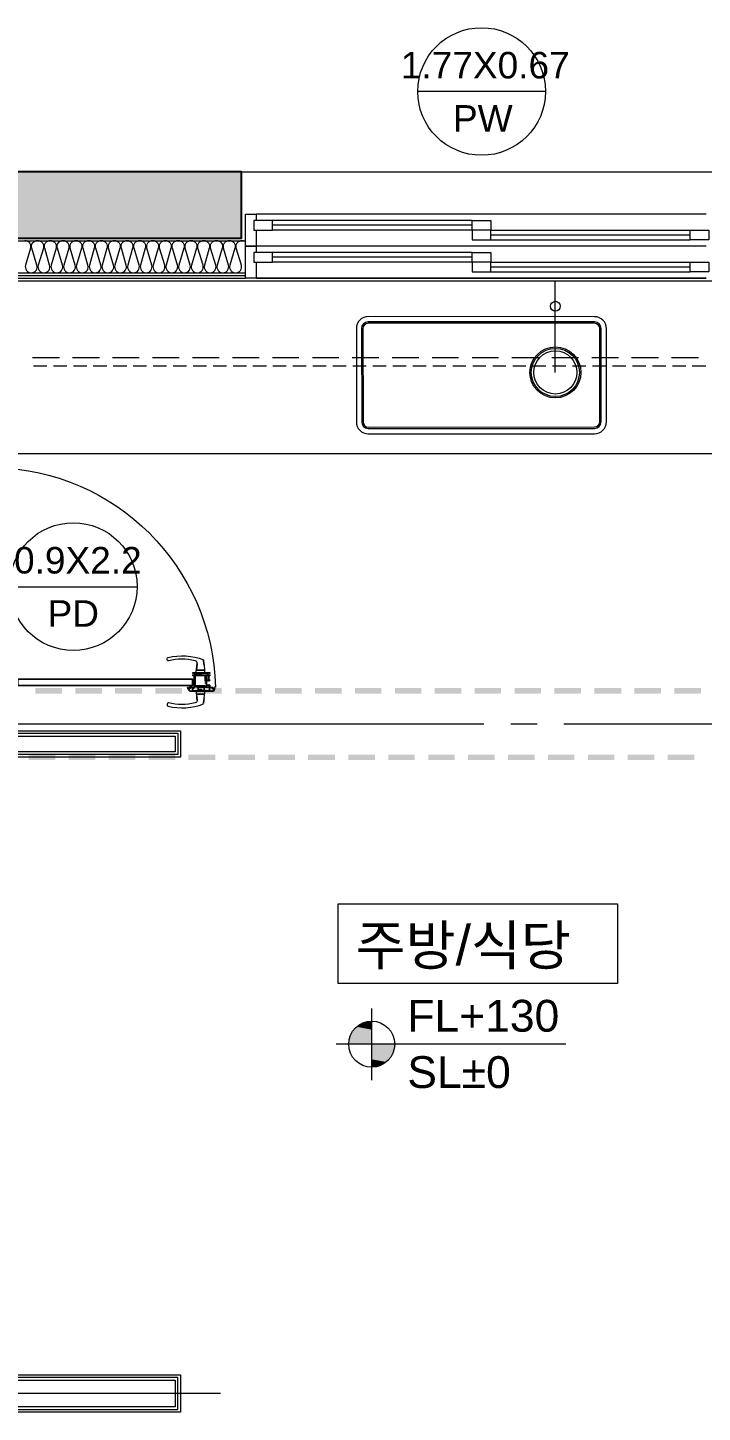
# Model space of a CAD drawing. Header units: millimetres. Extents: x 906 to 41302, y 848 to 28850.
# Drawn here: x 18540 to 21075, y 15041 to 20242 of the extents above; entities that cross this region are included whole.
import ezdxf

# ---------------------------------------------------------------- set-up
doc = ezdxf.new("R2010")
doc.units = ezdxf.units.MM
for name, color, linetype in [('PDF_A-ANNO-PONT', 7, 'Continuous'), ('PDF_A-FLOR-ROOM-IDEN', 7, 'Continuous'), ('PDF_A-WIN-IDEN', 7, 'Continuous'), ('PDF_X-단위세대$및$주동평면도$A-DOOR', 7, 'Continuous'), ('PDF_X-단위세대$및$주동평면도$A-FIN-INSL', 7, 'Continuous'), ('PDF_X-단위세대$및$주동평면도$A-FIN-INSL-HID', 7, 'Continuous'), ('PDF_X-단위세대$및$주동평면도$A-FLOR-FLIN-TYP', 7, 'Continuous'), ('PDF_X-단위세대$및$주동평면도$A-FLOR-FURN-FIX', 7, 'Continuous'), ('PDF_X-단위세대$및$주동평면도$A-ST-AXIS-CEN', 7, 'Continuous'), ('PDF_X-단위세대$및$주동평면도$A-ST-AXIS-CEN-SUB', 7, 'Continuous'), ('PDF_X-단위세대$및$주동평면도$A-ST-CONC', 7, 'Continuous'), ('PDF_X-단위세대$및$주동평면도$A-WALL-DRY', 7, 'Continuous'), ('PDF_X-단위세대$및$주동평면도$A-WIN', 7, 'Continuous'), ('PDF_문자', 7, 'Continuous')]:
    doc.layers.add(name, color=color, linetype=linetype)
doc.layers.add('PDF_X-단위세대$및$주동평면도$A-FIN-INSL-HAT', color=7, linetype='Continuous', true_color=0x666666)
doc.layers.add('PDF_X-단위세대$및$주동평면도$S-ST-CONC-PAT1', color=7, linetype='Continuous', true_color=0xb7b7b7)
doc.styles.add('PDF Arial', font='arial.ttf')

msp = doc.modelspace()

# ---------------------------------------------------------------- linework, layer by layer
at = {"layer": 'PDF_A-ANNO-PONT', "lineweight": 13}
for points in [[(19832.1, 16557.6), (19832.1, 16288.8)], [(20562.4, 16423.2), (19698.8, 16423.2)]]:
    msp.add_lwpolyline(points, dxfattribs=at)
msp.add_circle((19832.7, 16423.8), 86.3, dxfattribs=at)
at = {"layer": 'PDF_A-ANNO-PONT', "transparency": 33554559}
for points in [[(19777.1, 16488.8), (19832.1, 16478.3), (19766.5, 16478.3)], [(19789.8, 16497.3), (19832.1, 16488.8), (19777.1, 16488.8)], [(19832.1, 16488.8), (19777.1, 16488.8), (19832.1, 16478.3)], [(19803.5, 16503.7), (19832.1, 16497.3), (19789.8, 16497.3)], [(19832.1, 16497.3), (19789.8, 16497.3), (19832.1, 16488.8)], [(19817.3, 16507.9), (19832.1, 16503.7), (19803.5, 16503.7)], [(19832.1, 16503.7), (19803.5, 16503.7), (19832.1, 16497.3)], [(19832.1, 16509), (19832.1, 16507.9), (19817.3, 16507.9)], [(19832.1, 16507.9), (19817.3, 16507.9), (19832.1, 16503.7)], [(19747.5, 16438), (19832.1, 16423.2), (19746.4, 16423.2)], [(19751.7, 16452.9), (19832.1, 16438), (19747.5, 16438)], [(19832.1, 16438), (19747.5, 16438), (19832.1, 16423.2)], [(19758, 16465.6), (19832.1, 16452.9), (19751.7, 16452.9)], [(19832.1, 16452.9), (19751.7, 16452.9), (19832.1, 16438)], [(19766.5, 16478.3), (19832.1, 16465.6), (19758, 16465.6)], [(19832.1, 16465.6), (19758, 16465.6), (19832.1, 16452.9)], [(19832.1, 16478.3), (19766.5, 16478.3), (19832.1, 16465.6)], [(19918.9, 16423.2), (19832.1, 16423.2), (19917.8, 16407.4)], [(19832.1, 16423.2), (19917.8, 16407.4), (19832.1, 16407.4)], [(19917.8, 16407.4), (19832.1, 16407.4), (19913.6, 16393.6)], [(19832.1, 16407.4), (19913.6, 16393.6), (19832.1, 16393.6)], [(19913.6, 16393.6), (19832.1, 16393.6), (19907.3, 16379.8)], [(19832.1, 16393.6), (19907.3, 16379.8), (19832.1, 16379.8)], [(19907.3, 16379.8), (19832.1, 16379.8), (19898.8, 16367.1)], [(19832.1, 16379.8), (19898.8, 16367.1), (19832.1, 16367.1)], [(19898.8, 16367.1), (19832.1, 16367.1), (19888.2, 16356.6)], [(19832.1, 16367.1), (19888.2, 16356.6), (19832.1, 16356.6)], [(19888.2, 16356.6), (19832.1, 16356.6), (19875.5, 16348.1)], [(19832.1, 16356.6), (19875.5, 16348.1), (19832.1, 16348.1)], [(19875.5, 16348.1), (19832.1, 16348.1), (19861.8, 16341.7)], [(19832.1, 16348.1), (19861.8, 16341.7), (19832.1, 16341.7)], [(19832.1, 16341.7), (19832.1, 16337.5), (19848, 16337.5)], [(19832.1, 16341.7), (19861.8, 16341.7), (19848, 16337.5)], [(19832.1, 16337.5), (19848, 16337.5), (19832.1, 16336.4)]]:
    msp.add_solid(points, dxfattribs=at)
at = {"layer": 'PDF_A-FLOR-ROOM-IDEN', "lineweight": 13}
msp.add_lwpolyline([(19706.2, 16651.8), (19706.2, 16951.3), (20756, 16951.3), (20756, 16651.8)], close=True, dxfattribs=at)
at = {"layer": 'PDF_A-WIN-IDEN', "lineweight": 13}
for points in [[(20484.1, 20001.5), (20004.6, 20001.5)], [(18471.1, 18142), (18951.6, 18142)]]:
    msp.add_lwpolyline(points, dxfattribs=at)
for centre in [(20245.4, 20002), (18711.9, 18142.5)]:
    msp.add_circle(centre, 239.7, dxfattribs=at)
at = {"layer": 'PDF_X-단위세대$및$주동평면도$A-DOOR', "lineweight": 5}
msp.add_lwpolyline([(18419.2, 18489.1), (18418.2, 18488), (18419.2, 18485.9), (18428.8, 18488), (18433, 18494.4), (18433, 18582.2), (18428.8, 18586.5), (18419.2, 18589.6, -0.400381), (19245.6, 17764.9)], format="xyb", dxfattribs=at)
at = {"layer": 'PDF_X-단위세대$및$주동평면도$A-DOOR', "lineweight": 9}
for points in [[(19177, 17853.7, 0.373567), (19169.7, 17864.1, 0.120468), (19069.4, 17863.7, -0.496768), (19064.8, 17866.8), (19064.8, 17872.1, -0.337816), (19067.7, 17876.2, -0.152184), (19200.4, 17867.8, -0.281934), (19201.3, 17865.4)], [(19189.7, 17808.6), (19189.7, 17809.6), (19170.5, 17810.1, -0.326664), (19166.4, 17807.5), (19166.4, 17795.9), (19168.5, 17794.8), (19166.4, 17793.8), (19166.4, 17780), (19168.5, 17779), (19166.4, 17777.9), (19166.4, 17770.5, -0.215587), (19168.5, 17765.2), (19178.1, 17766.3), (19168.5, 17766.3, -0.260906), (19165.2, 17760.5, -0.217519), (19161.1, 17759.9), (19160.1, 17752.5), (19160.1, 17761), (19156.9, 17762), (19150.6, 17762), (19150.6, 17761, -0.414215), (19148.4, 17758.8), (19144.2, 17758.8), (19145.3, 17755.7), (19149.5, 17751.4), (19159, 17751.4)], [(19164.3, 17806.5), (19164.3, 17789.5), (19164.3, 17771.7, 0.174775), (19165.4, 17768.3, -0.51519), (19164.9, 17763.3, -0.217668), (19162.2, 17762), (19156.9, 17764.1)], [(19160.1, 17769.4), (19169.6, 17769.4), (19169.6, 17806.5, -0.414215), (19170.7, 17808.6), (19205.6, 17808.6)], [(19169.6, 17770, 0.414215), (19170.7, 17768.4), (19207.7, 17768.4), (19207.7, 17769.4), (19170.7, 17769.4), (19170.7, 17807.5), (19206.1, 17808.6, -0.414215), (19207.7, 17806.5), (19207.7, 17787.4), (19206.6, 17787.4), (19206.6, 17806.5)], [(19173.8, 17819.2), (19173.8, 17827.6, -0.414215), (19176, 17828.7), (19203.5, 17828.7, -0.414215), (19205.6, 17828.2)], [(19205.6, 17819.2), (19205.6, 17827.6, 0.414215), (19204.5, 17829.8), (19200.3, 17829.8), (19200.3, 17828.7)], [(19179.1, 17738.7), (19200.3, 17738.7), (19179.1, 17738.7), (19174.9, 17738.7), (19176, 17728.2), (19177, 17715.5), (19176, 17721.8), (19176, 17738.7), (19204, 17739.8, 0.414215), (19205.6, 17740.9), (19205.6, 17749.3), (19173.8, 17749.3), (19173.8, 17740.9, 0.414215), (19176.5, 17739.8)], [(19177, 17715.9, -0.373567), (19169.7, 17705.5, -0.120468), (19069.4, 17705.8, 0.496768), (19064.8, 17702.1)], [(19064.8, 17700.6), (19064.8, 17696.4, 0.337816), (19067.7, 17693.3, 0.152184), (19200.4, 17701.7)]]:
    msp.add_lwpolyline(points, format="xyb", dxfattribs=at)
for points in [[(19174.9, 17829.8), (19176, 17845.6), (19177, 17853), (19176, 17839.3), (19174.9, 17829.8), (19179.1, 17829.8)], [(19203.5, 17846.7), (19202.4, 17852), (19201.4, 17865.7), (19201.4, 17861.5), (19203.5, 17846.7), (19204.5, 17829.8), (19200.3, 17829.8)], [(19166.4, 17817.1), (19163.3, 17817.1), (19162.2, 17816), (19161.1, 17816), (19161.1, 17819.2), (19224.6, 17819.2), (19224.6, 17816), (19223.6, 17816), (19222.5, 17817.1), (19219.3, 17817.1)], [(19161.1, 17819.2), (19161.1, 17819.2)], [(19161.1, 17816), (19161.1, 17816)], [(19163.3, 17807.5), (19161.1, 17807.5), (19161.1, 17810.7), (19164.3, 17811.8), (19164.3, 17810.7)], [(19161.1, 17810.7), (19161.1, 17810.7)], [(19161.1, 17807.5), (19161.1, 17807.5)], [(19162.2, 17816), (19162.2, 17816)], [(19163.3, 17817.1), (19163.3, 17817.1)], [(19163.3, 17807.5), (19163.3, 17807.5)], [(19163.3, 17806.5), (19163.3, 17806.5)], [(19164.3, 17811.8), (19164.3, 17811.8)], [(19164.3, 17810.7), (19164.3, 17810.7)], [(19164.3, 17806.5), (19164.3, 17806.5)], [(19164.3, 17789.5), (19164.3, 17789.5)], [(19165.4, 17810.7), (19165.4, 17810.7)], [(19166.4, 17809.6), (19165.4, 17809.6)], [(19165.4, 17809.6), (19165.4, 17809.6)], [(19166.4, 17817.1), (19166.4, 17817.1)], [(19166.4, 17816), (19166.4, 17816)], [(19166.4, 17810.7), (19166.4, 17810.7)], [(19166.4, 17809.6), (19166.4, 17809.6)], [(19166.4, 17807.5), (19166.4, 17807.5)], [(19166.4, 17795.9), (19166.4, 17795.9)], [(19166.4, 17793.8), (19166.4, 17793.8)], [(19167.5, 17816), (19167.5, 17810.7)], [(19167.5, 17816), (19167.5, 17816)], [(19167.5, 17810.7), (19167.5, 17810.7)], [(19168.5, 17794.8), (19168.5, 17794.8)], [(19169.6, 17817.1), (19189.7, 17817.1)], [(19169.6, 17817.1), (19169.6, 17817.1)], [(19189.7, 17810.7), (19169.6, 17810.7), (19169.6, 17816)], [(19169.6, 17816), (19169.6, 17816)], [(19169.6, 17810.7), (19169.6, 17810.7)], [(19169.6, 17809.6), (19169.6, 17809.6)], [(19169.6, 17806.5), (19169.6, 17806.5)], [(19170.7, 17808.6), (19170.7, 17808.6)], [(19170.7, 17807.5), (19170.7, 17807.5)], [(19170.7, 17806.5), (19170.7, 17806.5)], [(19184.4, 17819.2), (19185.5, 17811.8)], [(19185.5, 17811.8), (19185.5, 17811.8)], [(19185.5, 17810.7), (19186.5, 17810.7), (19192.9, 17810.7)], [(19189.7, 17817.1), (19189.7, 17817.1)], [(19189.7, 17816), (19189.7, 17816)], [(19189.7, 17811.8), (19189.7, 17816)], [(19189.7, 17816), (19189.7, 17816)], [(19189.7, 17811.8), (19189.7, 17811.8)], [(19189.7, 17810.7), (19189.7, 17810.7)], [(19189.7, 17809.6), (19189.7, 17809.6)], [(19189.7, 17808.6), (19189.7, 17808.6)], [(19190.8, 17811.8), (19190.8, 17816)], [(19190.8, 17816), (19190.8, 17816)], [(19190.8, 17811.8), (19190.8, 17811.8)], [(19210.9, 17784.2), (19210.9, 17803.3), (19207.7, 17803.3), (19210.9, 17804.4), (19210.9, 17809.6), (19190.8, 17809.6), (19190.8, 17808.6)], [(19190.8, 17809.6), (19190.8, 17809.6)], [(19190.8, 17808.6), (19190.8, 17808.6)], [(19191.8, 17817.1), (19215.1, 17817.1)], [(19191.8, 17817.1), (19191.8, 17817.1)], [(19191.8, 17810.7), (19216.2, 17810.7), (19216.2, 17816)], [(19191.8, 17816), (19191.8, 17816)], [(19191.8, 17811.8), (19191.8, 17811.8)], [(19191.8, 17810.7), (19191.8, 17810.7)], [(19192.9, 17811.8), (19192.9, 17811.8)], [(19192.9, 17810.7), (19192.9, 17810.7)], [(19193.9, 17811.8), (19193.9, 17819.2)], [(19204.5, 17829.8), (19204.5, 17829.8)], [(19204.5, 17829.8), (19204.5, 17829.8)], [(19205.6, 17808.6), (19205.6, 17808.6)], [(19205.6, 17807.5), (19205.6, 17807.5)], [(19205.6, 17806.5), (19205.6, 17806.5)], [(19206.6, 17806.5), (19206.6, 17806.5)], [(19206.6, 17787.4), (19206.6, 17787.4)], [(19207.7, 17806.5), (19207.7, 17806.5)], [(19207.7, 17803.3), (19207.7, 17803.3)], [(19210.9, 17809.6), (19210.9, 17809.6)], [(19210.9, 17804.4), (19210.9, 17804.4)], [(19210.9, 17803.3), (19210.9, 17803.3)], [(19211.9, 17809.6), (19211.9, 17809.6)], [(19211.9, 17791.7), (19211.9, 17791.7)], [(19213, 17773.7), (19213, 17788.5)], [(19213, 17788.5), (19213, 17788.5)], [(19214.1, 17789.5), (19219.3, 17789.5)], [(19214.1, 17789.5), (19214.1, 17789.5)], [(19214.1, 17788.5), (19214.1, 17788.5)], [(19215.1, 17817.1), (19215.1, 17817.1)], [(19215.1, 17816), (19215.1, 17816)], [(19216.2, 17816), (19216.2, 17816)], [(19216.2, 17810.7), (19216.2, 17810.7)], [(19216.2, 17809.6), (19216.2, 17809.6)], [(19218.3, 17810.7), (19218.3, 17816)], [(19218.3, 17816), (19218.3, 17816)], [(19218.3, 17810.7), (19218.3, 17810.7)], [(19219.3, 17817.1), (19219.3, 17817.1)], [(19219.3, 17816), (19219.3, 17816)], [(19219.3, 17810.7), (19219.3, 17810.7)], [(19219.3, 17810.7), (19219.3, 17810.7)], [(19219.3, 17809.6), (19219.3, 17809.6)], [(19219.3, 17809.6), (19219.3, 17809.6)], [(19219.3, 17807.5), (19219.3, 17807.5)], [(19219.3, 17791.7), (19219.3, 17791.7)], [(19219.3, 17789.5), (19219.3, 17789.5)], [(19219.3, 17788.5), (19219.3, 17788.5)], [(19220.4, 17810.7), (19220.4, 17811.8), (19224.6, 17810.7), (19224.6, 17807.5), (19221.5, 17807.5)], [(19220.4, 17811.8), (19220.4, 17811.8)], [(19220.4, 17810.7), (19220.4, 17810.7)], [(19222.5, 17788.5), (19222.5, 17787.4), (19220.4, 17787.4), (19220.4, 17788.5)], [(19220.4, 17788.5), (19220.4, 17788.5)], [(19220.4, 17787.4), (19220.4, 17787.4)], [(19221.5, 17807.5), (19221.5, 17807.5)], [(19221.5, 17806.5), (19221.5, 17791.7), (19224.6, 17791.7), (19224.6, 17789.5), (19222.5, 17789.5)], [(19221.5, 17806.5), (19221.5, 17806.5)], [(19221.5, 17791.7), (19221.5, 17791.7)], [(19222.5, 17817.1), (19222.5, 17817.1)], [(19222.5, 17789.5), (19222.5, 17789.5)], [(19222.5, 17788.5), (19222.5, 17788.5)], [(19222.5, 17787.4), (19222.5, 17787.4)], [(19223.6, 17816), (19223.6, 17816)], [(19224.6, 17819.2), (19224.6, 17819.2)], [(19224.6, 17816), (19224.6, 17816)], [(19224.6, 17810.7), (19224.6, 17810.7)], [(19224.6, 17807.5), (19224.6, 17807.5)], [(19224.6, 17791.7), (19224.6, 17791.7)], [(19224.6, 17789.5), (19224.6, 17789.5)], [(19141, 17764.1), (19143.1, 17764.1)], [(19141, 17764.1), (19141, 17764.1)], [(19144.2, 17754.6), (19141, 17763.1)], [(19141, 17763.1), (19141, 17763.1)], [(19143.1, 17764.1), (19143.1, 17764.1)], [(19143.1, 17763.1), (19143.1, 17763.1)], [(19144.2, 17763.1), (19143.1, 17763.1), (19144.2, 17761)], [(19143.1, 17763.1), (19143.1, 17763.1)], [(19144.2, 17763.1), (19144.2, 17763.1)], [(19144.2, 17761), (19144.2, 17761)], [(19148.4, 17759.9), (19144.2, 17759.9)], [(19144.2, 17759.9), (19144.2, 17759.9)], [(19144.2, 17758.8), (19144.2, 17758.8)], [(19144.2, 17754.6), (19144.2, 17754.6)], [(19144.2, 17753.6), (19148.4, 17749.3)], [(19144.2, 17753.6), (19144.2, 17753.6)], [(19145.3, 17755.7), (19145.3, 17755.7)], [(19148.4, 17763.1), (19147.4, 17763.1)], [(19147.4, 17763.1), (19147.4, 17763.1)], [(19155.8, 17764.1), (19148.4, 17764.1)], [(19148.4, 17764.1), (19148.4, 17764.1)], [(19148.4, 17763.1), (19148.4, 17763.1)], [(19148.4, 17761), (19148.4, 17762)], [(19148.4, 17762), (19148.4, 17762)], [(19148.4, 17761), (19148.4, 17761)], [(19148.4, 17759.9), (19148.4, 17759.9)], [(19148.4, 17758.8), (19148.4, 17758.8)], [(19148.4, 17749.3), (19148.4, 17749.3)], [(19149.5, 17751.4), (19149.5, 17751.4)], [(19149.5, 17750.4), (19149.5, 17750.4)], [(19149.5, 17749.3), (19236.3, 17749.3)], [(19149.5, 17749.3), (19149.5, 17749.3)], [(19150.6, 17762), (19150.6, 17762)], [(19150.6, 17761), (19150.6, 17761)], [(19155.8, 17764.1), (19155.8, 17764.1)], [(19156.9, 17764.1), (19156.9, 17764.1)], [(19156.9, 17762), (19156.9, 17762)], [(19159, 17752.5), (19159, 17752.5)], [(19159, 17751.4), (19159, 17751.4)], [(19160.1, 17761), (19160.1, 17761)], [(19160.1, 17752.5), (19160.1, 17752.5)], [(19161.1, 17759.9), (19161.1, 17759.9)], [(19161.1, 17752.5), (19161.1, 17752.5)], [(19178.1, 17751.4), (19161.1, 17751.4)], [(19161.1, 17751.4), (19161.1, 17751.4)], [(19162.2, 17762), (19162.2, 17762)], [(19164.3, 17771.5), (19164.3, 17771.5)], [(19164.3, 17762), (19164.3, 17762)], [(19165.4, 17768.4), (19165.4, 17768.4)], [(19165.4, 17759.9), (19165.4, 17759.9)], [(19166.4, 17780), (19166.4, 17780)], [(19166.4, 17777.9), (19166.4, 17777.9)], [(19166.4, 17770.5), (19166.4, 17770.5)], [(19168.5, 17779), (19168.5, 17779)], [(19168.5, 17766.3), (19168.5, 17766.3)], [(19168.5, 17765.2), (19168.5, 17765.2)], [(19169.6, 17769.4), (19169.6, 17769.4)], [(19170.7, 17769.4), (19170.7, 17769.4)], [(19170.7, 17768.4), (19170.7, 17768.4)], [(19178.1, 17766.3), (19178.1, 17766.3)], [(19178.1, 17765.2), (19178.1, 17765.2)], [(19178.1, 17764.1), (19178.1, 17764.1)], [(19178.1, 17752.5), (19178.1, 17752.5)], [(19178.1, 17751.4), (19178.1, 17751.4)], [(19179.1, 17766.3), (19179.1, 17767.3)], [(19179.1, 17767.3), (19179.1, 17767.3)], [(19179.1, 17766.3), (19179.1, 17766.3)], [(19179.1, 17764.1), (19179.1, 17752.5)], [(19179.1, 17764.1), (19179.1, 17764.1)], [(19179.1, 17752.5), (19179.1, 17752.5)], [(19180.2, 17767.3), (19180.2, 17766.3), (19203.5, 17766.3), (19203.5, 17767.3), (19204.5, 17767.3), (19204.5, 17766.3), (19209.8, 17766.3)], [(19180.2, 17767.3), (19180.2, 17767.3)], [(19180.2, 17766.3), (19180.2, 17766.3)], [(19180.2, 17765.2), (19203.5, 17765.2)], [(19180.2, 17765.2), (19180.2, 17765.2)], [(19180.2, 17764.1), (19180.2, 17752.5)], [(19180.2, 17764.1), (19180.2, 17764.1)], [(19180.2, 17752.5), (19180.2, 17752.5)], [(19203.5, 17751.4), (19180.2, 17751.4)], [(19180.2, 17751.4), (19180.2, 17751.4)], [(19184.4, 17749.3), (19185.5, 17756.7)], [(19185.5, 17757.8), (19186.5, 17757.8), (19192.9, 17757.8)], [(19185.5, 17756.7), (19185.5, 17756.7)], [(19192.9, 17757.8), (19192.9, 17757.8)], [(19192.9, 17756.7), (19192.9, 17756.7)], [(19193.9, 17756.7), (19193.9, 17749.3)], [(19203.5, 17721.8), (19202.4, 17715.5), (19201.4, 17702.8), (19201.4, 17707), (19203.5, 17721.8), (19204.5, 17737.7), (19204.5, 17738.7), (19200.3, 17738.7)], [(19203.5, 17767.3), (19203.5, 17767.3)], [(19203.5, 17766.3), (19203.5, 17766.3)], [(19203.5, 17765.2), (19203.5, 17765.2)], [(19203.5, 17752.5), (19203.5, 17764.1)], [(19203.5, 17764.1), (19203.5, 17764.1)], [(19203.5, 17752.5), (19203.5, 17752.5)], [(19203.5, 17751.4), (19203.5, 17751.4)], [(19204.5, 17767.3), (19204.5, 17767.3)], [(19204.5, 17766.3), (19204.5, 17766.3)], [(19204.5, 17752.5), (19204.5, 17764.1)], [(19204.5, 17764.1), (19204.5, 17764.1)], [(19204.5, 17752.5), (19204.5, 17752.5)], [(19204.5, 17738.7), (19204.5, 17738.7)], [(19205.6, 17765.2), (19222.5, 17765.2)], [(19205.6, 17765.2), (19205.6, 17765.2)], [(19205.6, 17764.1), (19205.6, 17764.1)], [(19205.6, 17752.5), (19205.6, 17752.5)], [(19222.5, 17751.4), (19205.6, 17751.4)], [(19205.6, 17751.4), (19205.6, 17751.4)], [(19207.7, 17783.2), (19207.7, 17782.1)], [(19207.7, 17783.2), (19207.7, 17783.2)], [(19207.7, 17782.1), (19207.7, 17782.1)], [(19207.7, 17780), (19207.7, 17779)], [(19207.7, 17780), (19207.7, 17780)], [(19207.7, 17779), (19207.7, 17779)], [(19207.7, 17769.4), (19207.7, 17769.4)], [(19207.7, 17768.4), (19207.7, 17768.4)], [(19208.8, 17783.2), (19209.8, 17784.2)], [(19208.8, 17783.2), (19208.8, 17783.2)], [(19208.8, 17782.1), (19209.8, 17782.1)], [(19208.8, 17782.1), (19208.8, 17782.1)], [(19208.8, 17780), (19209.8, 17780)], [(19208.8, 17780), (19208.8, 17780)], [(19209.8, 17779), (19208.8, 17779)], [(19208.8, 17779), (19208.8, 17779)], [(19209.8, 17784.2), (19209.8, 17784.2)], [(19209.8, 17782.1), (19209.8, 17782.1)], [(19209.8, 17781.1), (19209.8, 17781.1)], [(19209.8, 17780), (19209.8, 17780)], [(19209.8, 17779), (19209.8, 17779)], [(19209.8, 17777.9), (19209.8, 17777.9)], [(19209.8, 17766.3), (19209.8, 17766.3)], [(19210.9, 17784.2), (19210.9, 17784.2)], [(19210.9, 17782.1), (19210.9, 17781.1)], [(19210.9, 17782.1), (19210.9, 17782.1)], [(19210.9, 17781.1), (19210.9, 17781.1)], [(19210.9, 17777.9), (19210.9, 17766.3)], [(19210.9, 17777.9), (19210.9, 17777.9)], [(19210.9, 17766.3), (19210.9, 17766.3)], [(19211.9, 17770.5), (19211.9, 17770.5)], [(19211.9, 17766.3), (19211.9, 17766.3)], [(19213, 17773.7), (19213, 17773.7)], [(19214.1, 17773.7), (19219.3, 17773.7)], [(19214.1, 17773.7), (19214.1, 17773.7)], [(19219.3, 17773.7), (19219.3, 17773.7)], [(19220.4, 17773.7), (19220.4, 17774.7), (19222.5, 17774.7), (19222.5, 17773.7), (19224.6, 17773.7)], [(19220.4, 17774.7), (19220.4, 17774.7)], [(19220.4, 17773.7), (19220.4, 17773.7)], [(19222.5, 17774.7), (19222.5, 17774.7)], [(19222.5, 17773.7), (19222.5, 17773.7)], [(19222.5, 17770.5), (19222.5, 17770.5)], [(19222.5, 17766.3), (19222.5, 17766.3)], [(19222.5, 17765.2), (19222.5, 17765.2)], [(19222.5, 17764.1), (19222.5, 17752.5)], [(19222.5, 17764.1), (19222.5, 17764.1)], [(19222.5, 17752.5), (19222.5, 17752.5)], [(19222.5, 17752.5), (19222.5, 17752.5)], [(19222.5, 17751.4), (19222.5, 17751.4)], [(19234.2, 17762), (19223.6, 17762), (19223.6, 17751.4), (19236.3, 17751.4), (19239.5, 17755.7), (19240.5, 17758.8), (19235.2, 17758.8), (19235.2, 17761)], [(19223.6, 17762), (19223.6, 17762)], [(19223.6, 17751.4), (19223.6, 17751.4)], [(19224.6, 17773.7), (19224.6, 17773.7)], [(19224.6, 17772.6), (19224.6, 17764.1), (19237.3, 17764.1)], [(19224.6, 17772.6), (19224.6, 17772.6)], [(19224.6, 17764.1), (19224.6, 17764.1)], [(19234.2, 17762), (19234.2, 17762)], [(19234.2, 17761), (19234.2, 17761)], [(19235.2, 17761), (19235.2, 17761)], [(19235.2, 17758.8), (19235.2, 17758.8)], [(19236.3, 17761), (19236.3, 17762)], [(19236.3, 17762), (19236.3, 17762)], [(19236.3, 17761), (19236.3, 17761)], [(19236.3, 17751.4), (19236.3, 17751.4)], [(19236.3, 17750.4), (19236.3, 17750.4)], [(19236.3, 17749.3), (19236.3, 17749.3)], [(19237.3, 17764.1), (19237.3, 17764.1)], [(19237.3, 17763.1), (19238.4, 17763.1)], [(19237.3, 17763.1), (19237.3, 17763.1)], [(19237.3, 17762), (19237.3, 17762)], [(19237.3, 17761), (19237.3, 17761)], [(19241.6, 17759.9), (19237.3, 17759.9)], [(19237.3, 17759.9), (19237.3, 17759.9)], [(19237.3, 17749.3), (19241.6, 17753.6)], [(19237.3, 17749.3), (19237.3, 17749.3)], [(19238.4, 17763.1), (19238.4, 17763.1)], [(19239.5, 17755.7), (19239.5, 17755.7)], [(19240.5, 17758.8), (19240.5, 17758.8)], [(19241.6, 17763.1), (19242.6, 17763.1), (19241.6, 17761)], [(19241.6, 17754.6), (19244.7, 17763.1)], [(19241.6, 17763.1), (19241.6, 17763.1)], [(19241.6, 17761), (19241.6, 17761)], [(19241.6, 17759.9), (19241.6, 17759.9)], [(19241.6, 17754.6), (19241.6, 17754.6)], [(19241.6, 17753.6), (19241.6, 17753.6)], [(19244.7, 17764.1), (19242.6, 17764.1)], [(19242.6, 17764.1), (19242.6, 17764.1)], [(19242.6, 17763.1), (19242.6, 17763.1)], [(19242.6, 17763.1), (19242.6, 17763.1)], [(19244.7, 17764.1), (19244.7, 17764.1)], [(19244.7, 17763.1), (19244.7, 17763.1)]]:
    msp.add_lwpolyline(points, dxfattribs=at)
for points in [[(18502.9, 17795.9), (19160.1, 17795.9), (19160.1, 17794.8), (18502.9, 17794.8)], [(19160.1, 17794.8), (18502.9, 17794.8), (18502.9, 17771.5), (19160.1, 17771.5)], [(18502.9, 17794.8), (19160.1, 17794.8), (19160.1, 17771.5), (18502.9, 17771.5)], [(19200.3, 17828.7), (19179.1, 17828.7), (19179.1, 17829.8), (19200.3, 17829.8)], [(18502.9, 17771.5), (19160.1, 17771.5), (19160.1, 17769.4), (18502.9, 17769.4)], [(19211.9, 17766.3), (19222.5, 17766.3), (19222.5, 17770.5), (19211.9, 17770.5)]]:
    msp.add_lwpolyline(points, close=True, dxfattribs=at)
msp.add_lwpolyline([(19216.2, 17809.6), (19211.9, 17809.6), (19211.9, 17791.7), (19219.3, 17791.7), (19219.3, 17807.5, -0.326664)], format="xyb", close=True, dxfattribs=at)
msp.add_arc((19156.4, 17760.4), 4.76, 79.392, 90.0008, dxfattribs=at)
at = {"layer": 'PDF_X-단위세대$및$주동평면도$A-FIN-INSL', "lineweight": 5}
for points in [[(18169.5, 19441.6), (19359, 19441.6)], [(18169.5, 19320.9), (19359, 19320.9)]]:
    msp.add_lwpolyline(points, dxfattribs=at)
at = {"layer": 'PDF_X-단위세대$및$주동평면도$A-FIN-INSL-HAT', "lineweight": 9}
msp.add_lwpolyline([(18529.8, 19442.7, -0.5016), (18550.5, 19413), (18532.4, 19350.2, 0.5016), (18554.2, 19320.9, 0.5016), (18574.8, 19349.5), (18555.7, 19413.4, -0.5016), (18577.5, 19442.7, -0.5016), (18599.2, 19413), (18580, 19350.2, 0.5016), (18601.8, 19320.9, 0.5016), (18622.4, 19349.5), (18604.3, 19413.4, -0.5016), (18626.1, 19442.7, -0.5016), (18646.8, 19413), (18628.7, 19350.2, 0.5016), (18650.5, 19320.9, 0.5016), (18671.1, 19349.5), (18652, 19413.4, -0.5016), (18673.8, 19442.7, -0.5016), (18694.4, 19413), (18676.3, 19350.2, 0.5016), (18698.1, 19320.9, 0.5016), (18718.8, 19349.5), (18700.6, 19413.4, -0.5016), (18722.5, 19442.7, -0.5016), (18743.1, 19413), (18723.9, 19350.2, 0.5016), (18745.7, 19320.9, 0.5016), (18766.4, 19349.5), (18748.3, 19413.4, -0.5016), (18770.1, 19442.7, -0.5016), (18790.7, 19413), (18772.6, 19350.2, 0.5016), (18794.4, 19320.9, 0.5016), (18815.1, 19349.5), (18795.9, 19413.4, -0.5016), (18817.7, 19442.7, -0.5016), (18838.3, 19413), (18820.2, 19350.2, 0.5016), (18842, 19320.9, 0.5016), (18862.7, 19349.5), (18844.6, 19413.4, -0.5016), (18866.4, 19442.7, -0.5016), (18887, 19413), (18867.9, 19350.2, 0.5016), (18889.7, 19320.9, 0.5016), (18910.3, 19349.5), (18892.2, 19413.4, -0.5016), (18914, 19442.7, -0.5016), (18934.7, 19413), (18916.5, 19350.2, 0.5016), (18938.4, 19320.9, 0.5016), (18959, 19349.5), (18939.8, 19413.4, -0.5016), (18961.6, 19442.7, -0.5016), (18982.3, 19413), (18964.2, 19350.2, 0.5016), (18986, 19320.9, 0.5016), (19006.6, 19349.5), (18988.5, 19413.4, -0.5016), (19010.3, 19442.7, -0.5016), (19031, 19413), (19011.8, 19350.2, 0.5016), (19033.6, 19320.9, 0.5016), (19055.3, 19349.5), (19036.1, 19413.4, -0.5016), (19057.9, 19442.7, -0.5016), (19078.6, 19413), (19060.5, 19350.2, 0.5016), (19082.3, 19320.9, 0.5016), (19102.9, 19349.5), (19083.8, 19413.4, -0.5016), (19105.6, 19442.7, -0.5016), (19127.3, 19413), (19108.1, 19350.2, 0.5016), (19129.9, 19320.9, 0.5016), (19150.6, 19349.5), (19132.4, 19413.4, -0.5016), (19154.3, 19442.7, -0.5016), (19174.9, 19413), (19155.7, 19350.2, 0.5016), (19177.5, 19320.9, 0.5016), (19199.2, 19349.5), (19180.1, 19413.4, -0.5016), (19201.9, 19442.7, -0.5016), (19222.5, 19413), (19204.4, 19350.2, 0.5016), (19226.2, 19320.9, 0.5016), (19246.9, 19349.5), (19227.7, 19413.4, -0.5016), (19249.5, 19442.7, -0.5016), (19271.2, 19413), (19252, 19350.2, 0.5016), (19273.8, 19320.9, 0.5016), (19294.5, 19349.5), (19276.4, 19413.4, -0.5016), (19298.2, 19442.7, -0.5016), (19318.8, 19413), (19299.7, 19350.2, 0.5016), (19321.5, 19320.9, 0.5016), (19343.2, 19349.5), (19324.1, 19413, -0.5016), (19345.8, 19442.7, -0.171814), (19360.1, 19437.6)], format="xyb", dxfattribs=at)
at = {"layer": 'PDF_X-단위세대$및$주동평면도$A-FIN-INSL-HID', "lineweight": 5}
for points in [[(18659.5, 19001.3), (18558.9, 19001.3)], [(18809.8, 19001.3), (18709.2, 19001.3)], [(18959, 19001.3), (18859.5, 19001.3)], [(19109.3, 19001.3), (19009.8, 19001.3)], [(19259.6, 19001.3), (19159, 19001.3)], [(19409.8, 19001.3), (19309.3, 19001.3)], [(19559.1, 19001.3), (19459.6, 19001.3)], [(19709.4, 19001.3), (19609.9, 19001.3)], [(19859.6, 19001.3), (19759.1, 19001.3)], [(20009.9, 19001.3), (19909.4, 19001.3)], [(20159.1, 19001.3), (20059.7, 19001.3)], [(20309.4, 19001.3), (20209.9, 19001.3)], [(20459.7, 19001.3), (20359.2, 19001.3)], [(20608.9, 19001.3), (20509.5, 19001.3)], [(20759.2, 19001.3), (20659.7, 19001.3)], [(20909.5, 19001.3), (20809, 19001.3)], [(21059.8, 19001.3), (20959.2, 19001.3)]]:
    msp.add_lwpolyline(points, dxfattribs=at)
at = {"layer": 'PDF_X-단위세대$및$주동평면도$A-FLOR-FLIN-TYP', "lineweight": 5}
msp.add_lwpolyline([(19344.2, 19700.9), (21144.5, 19700.9)], dxfattribs=at)
at = {"layer": 'PDF_X-단위세대$및$주동평면도$A-FLOR-FURN-FIX', "lineweight": 9}
msp.add_lwpolyline([(18474.3, 18641.5), (18474.3, 19291.3), (22374.2, 19291.3), (22374.2, 18641.5)], close=True, dxfattribs=at)
for points in [[(20522.2, 18946.3), (20522.2, 19291.3)], [(18562.1, 18971.7), (18611.9, 18971.7)], [(18637.3, 18971.7), (18687, 18971.7)], [(18712.4, 18971.7), (18762.1, 18971.7)], [(18786.5, 18971.7), (18837.3, 18971.7)], [(18861.6, 18971.7), (18912.4, 18971.7)], [(18936.8, 18971.7), (18986.5, 18971.7)], [(19011.9, 18971.7), (19061.7, 18971.7)], [(19087.1, 18971.7), (19136.8, 18971.7)], [(19162.2, 18971.7), (19211.9, 18971.7)], [(19237.3, 18971.7), (19287.1, 18971.7)], [(19312.5, 18971.7), (19362.2, 18971.7)], [(19386.6, 18971.7), (19437.4, 18971.7)], [(19461.7, 18971.7), (19511.4, 18971.7)], [(19536.8, 18971.7), (19586.6, 18971.7)], [(19612, 18971.7), (19661.7, 18971.7)], [(19687.1, 18971.7), (19736.9, 18971.7)], [(19762.3, 18971.7), (19812, 18971.7)], [(19837.4, 18971.7), (19887.2, 18971.7)], [(19911.5, 18971.7), (19962.3, 18971.7)], [(19986.6, 18971.7), (20037.4, 18971.7)], [(20061.8, 18971.7), (20111.5, 18971.7)], [(20136.9, 18971.7), (20186.7, 18971.7)], [(20212.1, 18971.7), (20261.8, 18971.7)], [(20287.2, 18971.7), (20336.9, 18971.7)], [(20362.3, 18971.7), (20412.1, 18971.7)], [(20437.5, 18971.7), (20487.2, 18971.7)], [(20511.6, 18971.7), (20562.4, 18971.7)], [(20586.7, 18971.7), (20636.5, 18971.7)], [(20661.9, 18971.7), (20711.6, 18971.7)], [(20737, 18971.7), (20786.7, 18971.7)], [(20812.1, 18971.7), (20861.9, 18971.7)], [(20887.3, 18971.7), (20937, 18971.7)], [(20962.4, 18971.7), (21012.2, 18971.7)], [(21036.5, 18971.7), (21087.3, 18971.7)]]:
    msp.add_lwpolyline(points, dxfattribs=at)
for points in [[(20714.8, 19111.9, 0.414223), (20669.3, 19155.8), (19819.9, 19156.9, 0.414214), (19775, 19111.4), (19775, 18761.1, 0.414223), (19819.4, 18716.6), (20669.3, 18716.6, 0.414223), (20714.8, 18761.1), (20714.8, 19111.9)], [(19795.1, 18761.6, 0.414208), (19819.4, 18736.7), (20669.8, 18736.7, 0.414208), (20694.7, 18761.1), (20694.7, 19111.4, 0.414208), (20669.3, 19136.8), (19819.4, 19136.8, 0.414208), (19794, 19111.4), (19795.1, 18761.6)], [(19800.4, 18761.6, 0.414195), (19819.4, 18741), (20669.8, 18742, 0.414195), (20689.4, 18761.1), (20689.4, 19111.4, 0.414195), (20669.3, 19131.5), (19819.4, 19131.5, 0.414195), (19799.3, 19111.4), (19800.4, 18761.6)]]:
    msp.add_lwpolyline(points, format="xyb", dxfattribs=at)
for centre, radius in [((20522.7, 19195.5), 18.5), ((20522.7, 18946.8), 95.8), ((20522.7, 18946.8), 90.5), ((20522.7, 18946.8), 81)]:
    msp.add_circle(centre, radius, dxfattribs=at)
at = {"layer": 'PDF_X-단위세대$및$주동평면도$A-ST-AXIS-CEN', "lineweight": 5}
for points in [[(17624.4, 19700.9), (20624.8, 19700.9)], [(20724.3, 19700.9), (20824.8, 19700.9)], [(20924.3, 19700.9), (23924.7, 19700.9)], [(18289.1, 17026.5), (18289.1, 17626.6), (20254.4, 17626.6)], [(20354.9, 17626.6), (20454.4, 17626.6)], [(20555, 17626.6), (22519.2, 17626.6)], [(19264.9, 15112), (18364.2, 15112)]]:
    msp.add_lwpolyline(points, dxfattribs=at)
at = {"layer": 'PDF_X-단위세대$및$주동평면도$A-ST-AXIS-CEN-SUB', "transparency": 33554559}
for points in [[(18569.5, 17761), (18569.5, 17740.9), (18669, 17761)], [(18569.5, 17740.9), (18669, 17761), (18669, 17740.9)], [(18719.8, 17761), (18719.8, 17740.9), (18819.3, 17761)], [(18719.8, 17740.9), (18819.3, 17761), (18819.3, 17740.9)], [(18869, 17761), (18869, 17740.9), (18969.6, 17761)], [(18869, 17740.9), (18969.6, 17761), (18969.6, 17740.9)], [(19019.3, 17761), (19019.3, 17740.9), (19119.9, 17761)], [(19019.3, 17740.9), (19119.9, 17761), (19119.9, 17740.9)], [(19169.6, 17761), (19169.6, 17740.9), (19269.1, 17761)], [(19169.6, 17740.9), (19269.1, 17761), (19269.1, 17740.9)], [(19319.9, 17761), (19319.9, 17740.9), (19419.4, 17761)], [(19319.9, 17740.9), (19419.4, 17761), (19419.4, 17740.9)], [(19469.1, 17761), (19469.1, 17740.9), (19569.7, 17761)], [(19469.1, 17740.9), (19569.7, 17761), (19569.7, 17740.9)], [(19619.4, 17761), (19619.4, 17740.9), (19719.9, 17761)], [(19619.4, 17740.9), (19719.9, 17761), (19719.9, 17740.9)], [(19769.7, 17761), (19769.7, 17740.9), (19869.2, 17761)], [(19769.7, 17740.9), (19869.2, 17761), (19869.2, 17740.9)], [(19920, 17761), (19920, 17740.9), (20019.4, 17761)], [(19920, 17740.9), (20019.4, 17761), (20019.4, 17740.9)], [(20069.2, 17761), (20069.2, 17740.9), (20169.7, 17761)], [(20069.2, 17740.9), (20169.7, 17761), (20169.7, 17740.9)], [(20219.5, 17761), (20219.5, 17740.9), (20319, 17761)], [(20219.5, 17740.9), (20319, 17761), (20319, 17740.9)], [(20369.8, 17761), (20369.8, 17740.9), (20469.2, 17761)], [(20369.8, 17740.9), (20469.2, 17761), (20469.2, 17740.9)], [(20519, 17761), (20519, 17740.9), (20619.5, 17761)], [(20519, 17740.9), (20619.5, 17761), (20619.5, 17740.9)], [(20669.3, 17761), (20669.3, 17740.9), (20769.8, 17761)], [(20669.3, 17740.9), (20769.8, 17761), (20769.8, 17740.9)], [(20819.5, 17761), (20819.5, 17740.9), (20919, 17761)], [(20819.5, 17740.9), (20919, 17761), (20919, 17740.9)], [(20969.8, 17761), (20969.8, 17740.9), (21069.3, 17761)], [(20969.8, 17740.9), (21069.3, 17761), (21069.3, 17740.9)], [(18544.1, 17511.2), (18544.1, 17491.1), (18644.7, 17511.2)], [(18544.1, 17491.1), (18644.7, 17511.2), (18644.7, 17491.1)], [(18694.4, 17511.2), (18694.4, 17491.1), (18795, 17511.2)], [(18694.4, 17491.1), (18795, 17511.2), (18795, 17491.1)], [(18844.7, 17511.2), (18844.7, 17491.1), (18944.2, 17511.2)], [(18844.7, 17491.1), (18944.2, 17511.2), (18944.2, 17491.1)], [(18995, 17511.2), (18995, 17491.1), (19094.5, 17511.2)], [(18995, 17491.1), (19094.5, 17511.2), (19094.5, 17491.1)], [(19144.2, 17511.2), (19144.2, 17491.1), (19244.7, 17511.2)], [(19144.2, 17491.1), (19244.7, 17511.2), (19244.7, 17491.1)], [(19294.5, 17511.2), (19294.5, 17491.1), (19394, 17511.2)], [(19294.5, 17491.1), (19394, 17511.2), (19394, 17491.1)], [(19444.8, 17511.2), (19444.8, 17491.1), (19544.3, 17511.2)], [(19444.8, 17491.1), (19544.3, 17511.2), (19544.3, 17491.1)], [(19594, 17511.2), (19594, 17491.1), (19694.5, 17511.2)], [(19594, 17491.1), (19694.5, 17511.2), (19694.5, 17491.1)], [(19744.3, 17511.2), (19744.3, 17491.1), (19844.8, 17511.2)], [(19744.3, 17491.1), (19844.8, 17511.2), (19844.8, 17491.1)], [(19894.6, 17511.2), (19894.6, 17491.1), (19994, 17511.2)], [(19894.6, 17491.1), (19994, 17511.2), (19994, 17491.1)], [(20044.8, 17511.2), (20044.8, 17491.1), (20144.3, 17511.2)], [(20044.8, 17491.1), (20144.3, 17511.2), (20144.3, 17491.1)], [(20194.1, 17511.2), (20194.1, 17491.1), (20294.6, 17511.2)], [(20194.1, 17491.1), (20294.6, 17511.2), (20294.6, 17491.1)], [(20344.4, 17511.2), (20344.4, 17491.1), (20444.9, 17511.2)], [(20344.4, 17491.1), (20444.9, 17511.2), (20444.9, 17491.1)], [(20494.6, 17511.2), (20494.6, 17491.1), (20594.1, 17511.2)], [(20494.6, 17491.1), (20594.1, 17511.2), (20594.1, 17491.1)], [(20644.9, 17511.2), (20644.9, 17491.1), (20744.4, 17511.2)], [(20644.9, 17491.1), (20744.4, 17511.2), (20744.4, 17491.1)], [(20794.1, 17511.2), (20794.1, 17491.1), (20894.7, 17511.2)], [(20794.1, 17491.1), (20894.7, 17511.2), (20894.7, 17491.1)], [(20944.4, 17511.2), (20944.4, 17491.1), (21045, 17511.2)], [(20944.4, 17491.1), (21045, 17511.2), (21045, 17491.1)]]:
    msp.add_solid(points, dxfattribs=at)
at = {"layer": 'PDF_X-단위세대$및$주동평면도$A-ST-CONC', "lineweight": 25}
msp.add_lwpolyline([(18184.3, 19451.1), (19344.2, 19451.1), (19344.2, 19700.9), (18184.3, 19700.9)], close=True, dxfattribs=at)
at = {"layer": 'PDF_X-단위세대$및$주동평면도$A-WALL-DRY', "lineweight": 13}
for points in [[(18169.5, 19311.4), (19359, 19311.4)], [(18169.5, 19300.8), (19359, 19300.8)], [(18414, 17601.2), (19114.6, 17601.2), (19114.6, 17501.7), (18414, 17501.7)], [(18414, 17591.6), (19104, 17591.6), (19104, 17511.2), (18414, 17511.2)], [(18414, 17581), (19094.5, 17581), (19094.5, 17521.8), (18414, 17521.8)], [(15154.3, 15310.9), (15154.3, 15661.2), (15074.9, 15661.2), (15074.9, 15051.6), (18414, 15051.6), (19104, 15051.6), (19104, 15171.2), (18414, 15171.2)], [(18414, 15181.8), (19114.6, 15181.8), (19114.6, 15041), (18414, 15041), (15064.3, 15041)], [(18414, 15161.7), (19094.5, 15161.7), (19094.5, 15061.2), (18414, 15061.2)]]:
    msp.add_lwpolyline(points, dxfattribs=at)
at = {"layer": 'PDF_X-단위세대$및$주동평면도$A-WIN', "lineweight": 9}
for points in [[(19399.3, 19481.8), (19399.3, 19421.5), (19359, 19421.5), (19359, 19541.1), (19399.3, 19541.1), (19399.3, 19517.8)], [(19399.3, 19361.2), (19399.3, 19300.8), (19359, 19300.8), (19359, 19421.5), (19399.3, 19421.5), (19399.3, 19397.1)]]:
    msp.add_lwpolyline(points, dxfattribs=at)
for points in [[(19389.7, 19481.8), (19459.6, 19481.8), (19459.6, 19517.8), (19389.7, 19517.8)], [(20279.8, 19481.8), (20209.9, 19481.8), (20209.9, 19517.8), (20279.8, 19517.8)], [(20209.9, 19444.8), (20279.8, 19444.8), (20279.8, 19481.8), (20209.9, 19481.8)], [(21098.9, 19444.8), (21029.1, 19444.8), (21029.1, 19481.8), (21098.9, 19481.8)], [(19389.7, 19361.2), (19459.6, 19361.2), (19459.6, 19397.1), (19389.7, 19397.1)], [(20279.8, 19361.2), (20209.9, 19361.2), (20209.9, 19397.1), (20279.8, 19397.1)], [(20209.9, 19325.2), (20279.8, 19325.2), (20279.8, 19361.2), (20209.9, 19361.2)], [(21098.9, 19325.2), (21029.1, 19325.2), (21029.1, 19361.2), (21098.9, 19361.2)]]:
    msp.add_lwpolyline(points, close=True, dxfattribs=at)
at = {"layer": 'PDF_X-단위세대$및$주동평면도$A-WIN', "lineweight": 5}
for points in [[(21089.4, 19541.1), (19399.3, 19541.1)], [(20209.9, 19517.8), (19459.6, 19517.8)], [(20209.9, 19499.8), (19459.6, 19499.8)], [(20209.9, 19481.8), (19459.6, 19481.8)], [(20279.8, 19481.8), (21029.1, 19481.8)], [(20279.8, 19463.8), (21029.1, 19463.8)], [(21089.4, 19421.5), (19399.3, 19421.5)], [(20279.8, 19444.8), (21029.1, 19444.8)], [(20209.9, 19397.1), (19459.6, 19397.1)], [(20209.9, 19379.2), (19459.6, 19379.2)], [(20209.9, 19361.2), (19459.6, 19361.2)], [(20279.8, 19361.2), (21029.1, 19361.2)], [(20279.8, 19343.2), (21029.1, 19343.2)], [(20279.8, 19325.2), (21029.1, 19325.2)]]:
    msp.add_lwpolyline(points, dxfattribs=at)
msp.add_lwpolyline([(19399.3, 19300.8), (21089.4, 19300.8)], close=True, dxfattribs=at)
at = {"layer": 'PDF_X-단위세대$및$주동평면도$S-ST-CONC-PAT1', "transparency": 33554559}
for points in [[(19344.2, 19700.9), (18184.3, 19700.9), (19344.2, 19451.1)], [(18184.3, 19700.9), (19344.2, 19451.1), (18184.3, 19451.1)]]:
    msp.add_solid(points, dxfattribs=at)

# ---------------------------------------------------------------- texts
at = {"layer": 'PDF_문자', "attachment_point": 7, "style": 'PDF Arial'}
for s, insert, char_height in [('1.77X0.67', (19942.2, 20049.7), 99.59), ('PW', (20138, 19851.2), 99.59), ('0.9X2.2', (18489.1, 18190.2), 99.59), ('PD', (18615, 17991.7), 99.59), ('주방/식당', (19772.9, 16704.9), 149.38), ('FL+130', (19966.5, 16469), 119.51), ('SL±0', (19966.5, 16257.4), 119.51)]:
    msp.add_mtext(s, dxfattribs=dict(at, insert=insert, char_height=char_height))

doc.saveas('drawing.dxf')
